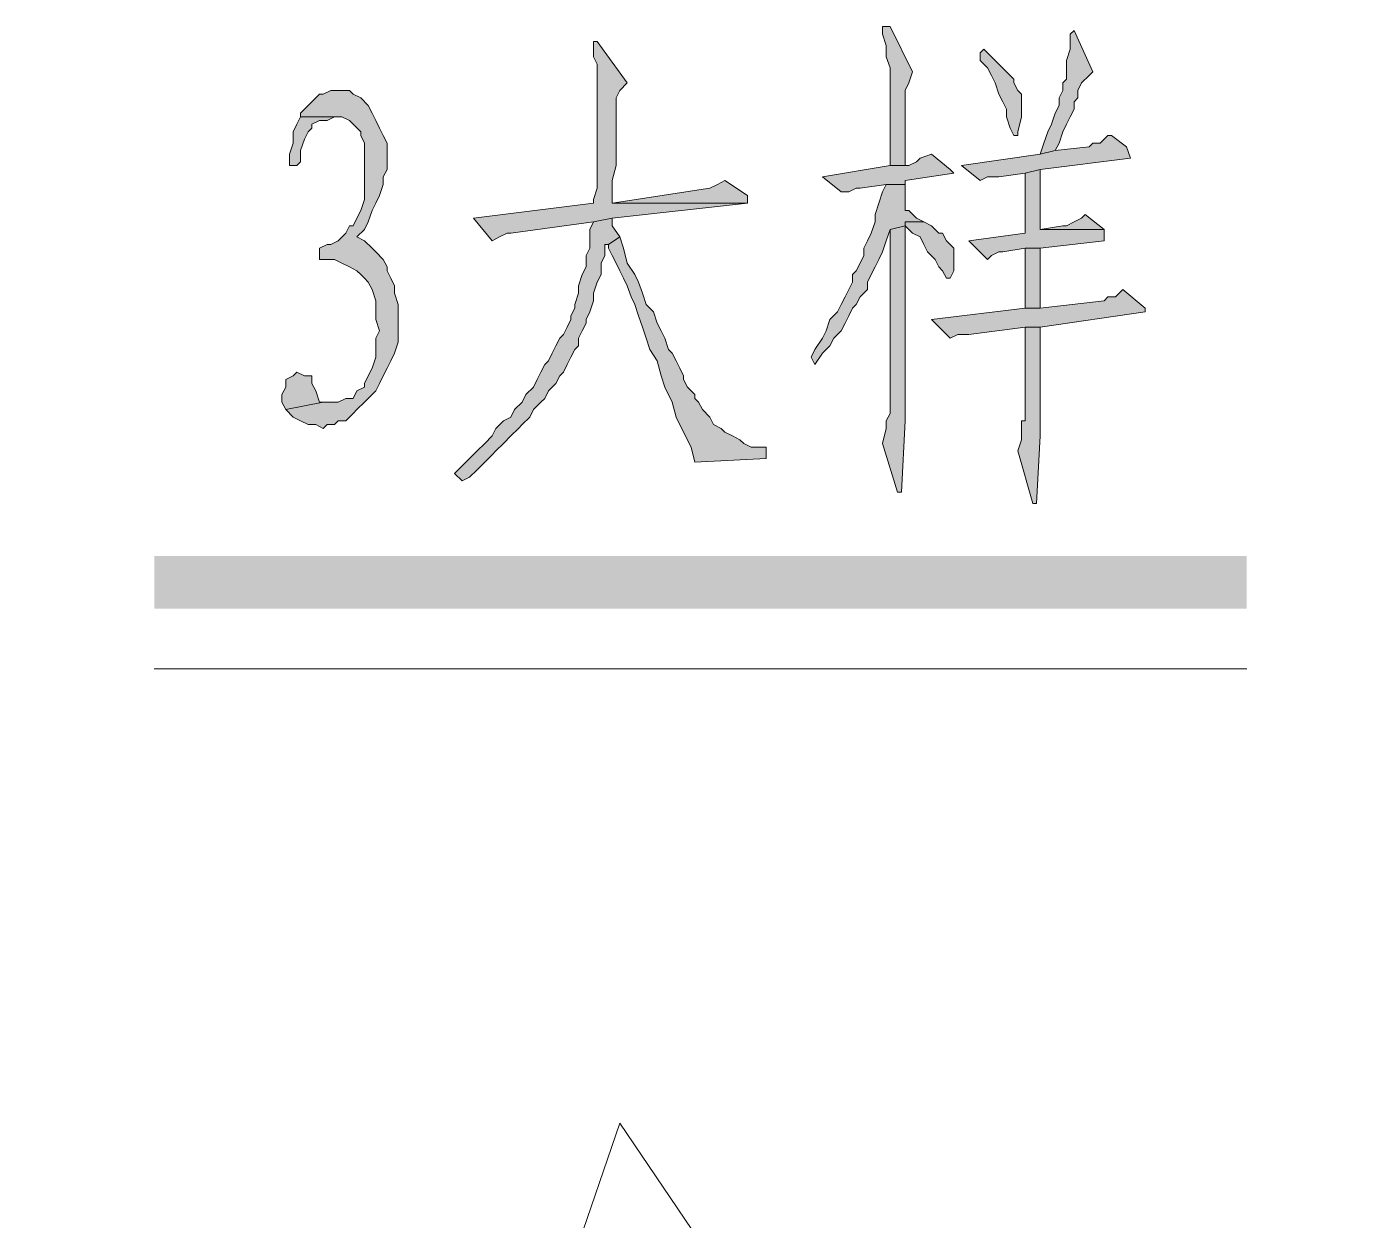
# Model space of a CAD drawing. Header units: inches. Extents: x 20 to 409, y 5 to 283.
# Drawn here: x 287.28 to 302.31, y 129.98 to 143.44 of the extents above; entities that cross this region are included whole.
import ezdxf

# ---------------------------------------------------------------- set-up
doc = ezdxf.new("R2010")
doc.units = ezdxf.units.IN
doc.header["$MEASUREMENT"] = 0
doc.layers.add('C00-00-00', color=7, linetype='Continuous')

msp = doc.modelspace()

# ---------------------------------------------------------------- hatches: boundary and pattern name
at = {"layer": 'C00-00-00'}
h = msp.add_hatch(color=0, dxfattribs=at)
h.dxf.hatch_style = 2
h.paths.add_polyline_path([(297.02, 143.443), (296.935, 143.443), (296.935, 143.358), (296.977, 143.231), (296.977, 143.104), (297.02, 142.977), (297.02, 141.877), (297.189, 141.877), (297.189, 142.3), (297.189, 142.342), (297.189, 142.723), (297.231, 142.808), (297.274, 142.935)])
h = msp.add_hatch(color=0, dxfattribs=at)
h.dxf.hatch_style = 2
h.paths.add_polyline_path([(299.094, 143.401), (299.052, 143.358), (299.052, 143.189), (299.009, 143.062), (299.009, 142.85), (298.967, 142.808), (298.967, 142.723), (298.925, 142.639), (298.925, 142.554), (298.882, 142.469), (298.84, 142.342), (298.798, 142.258), (298.755, 142.131), (298.713, 142.004), (298.882, 142.046), (298.925, 142.131), (298.967, 142.258), (299.009, 142.342), (299.052, 142.427), (299.094, 142.512), (299.094, 142.596), (299.136, 142.639), (299.136, 142.723), (299.179, 142.808), (299.263, 142.893), (299.306, 142.935)])
h = msp.add_hatch(color=0, dxfattribs=at)
h.dxf.hatch_style = 2
h.paths.add_polyline_path([(293.718, 143.274), (293.675, 143.274), (293.675, 143.189), (293.675, 143.104), (293.718, 143.02), (293.718, 141.623), (293.675, 141.496), (293.675, 141.453), (292.321, 141.284), (292.532, 141.03), (292.617, 141.072), (292.702, 141.115), (292.744, 141.115), (293.675, 141.242), (293.887, 141.284), (295.411, 141.453), (293.887, 141.453), (293.887, 141.496), (293.887, 141.707), (293.929, 141.877), (293.929, 142.639), (293.972, 142.723), (294.056, 142.808)])
h = msp.add_hatch(color=0, dxfattribs=at)
h.dxf.hatch_style = 2
h.paths.add_polyline_path([(298.078, 143.189), (298.036, 143.147), (298.036, 143.062), (298.12, 142.977), (298.163, 142.893), (298.205, 142.808), (298.247, 142.681), (298.29, 142.596), (298.332, 142.512), (298.332, 142.427), (298.374, 142.3), (298.417, 142.215), (298.459, 142.215), (298.459, 142.258), (298.501, 142.427), (298.501, 142.681), (298.459, 142.723), (298.417, 142.808), (298.417, 142.85), (298.374, 142.893), (298.332, 142.935), (298.247, 143.02), (298.163, 143.104)])
h = msp.add_hatch(color=0, dxfattribs=at)
h.dxf.hatch_style = 2
h.paths.add_polyline_path([(290.797, 142.723), (290.712, 142.723), (290.627, 142.681), (290.585, 142.681), (290.5, 142.596), (290.458, 142.554), (290.373, 142.469), (290.373, 142.427), (290.754, 142.427), (290.839, 142.427), (290.924, 142.385), (290.966, 142.342), (291.051, 142.258), (291.051, 142.215), (291.093, 142.131), (291.093, 141.496), (291.051, 141.369), (291.008, 141.284), (290.966, 141.199), (290.924, 141.199), (290.881, 141.115), (290.797, 141.03), (290.712, 140.988), (290.67, 140.988), (290.585, 140.945), (290.585, 140.818), (290.67, 140.818), (290.754, 140.818), (290.839, 140.776), (290.924, 140.734), (291.008, 140.691), (291.051, 140.649), (291.093, 140.607), (291.135, 140.564), (291.178, 140.48), (291.22, 140.353), (291.22, 140.141), (291.262, 140.014), (291.22, 139.929), (291.22, 139.718), (291.178, 139.591), (291.135, 139.506), (291.093, 139.421), (291.093, 139.379), (291.008, 139.337), (290.966, 139.252), (290.881, 139.252), (290.797, 139.21), (290.627, 139.21), (290.204, 139.125), (290.289, 139.04), (290.373, 138.998), (290.458, 138.956), (290.543, 138.956), (290.627, 138.913), (290.67, 138.956), (290.754, 138.956), (290.797, 138.998), (290.881, 138.998), (290.966, 139.083), (291.008, 139.125), (291.093, 139.21), (291.178, 139.294), (291.22, 139.337), (291.262, 139.421), (291.305, 139.506), (291.347, 139.591), (291.389, 139.675), (291.432, 139.76), (291.474, 139.887), (291.474, 140.31), (291.432, 140.437), (291.432, 140.522), (291.389, 140.607), (291.347, 140.691), (291.347, 140.734), (291.305, 140.818), (291.22, 140.903), (291.178, 140.945), (291.093, 141.03), (291.008, 141.072), (291.093, 141.157), (291.135, 141.242), (291.178, 141.369), (291.22, 141.453), (291.262, 141.538), (291.305, 141.665), (291.305, 141.75), (291.347, 141.834), (291.347, 142.131), (291.305, 142.215), (291.262, 142.3), (291.22, 142.385), (291.178, 142.469), (291.135, 142.554), (291.051, 142.639), (290.966, 142.681), (290.924, 142.723)])
h = msp.add_hatch(color=0, dxfattribs=at)
h.dxf.hatch_style = 2
h.paths.add_polyline_path([(290.373, 142.427), (290.331, 142.342), (290.289, 142.258), (290.289, 142.131), (290.246, 142.004), (290.246, 141.877), (290.331, 141.877), (290.373, 141.919), (290.373, 142.046), (290.416, 142.173), (290.458, 142.258), (290.5, 142.3), (290.5, 142.342), (290.585, 142.385), (290.67, 142.385), (290.754, 142.427)])
h = msp.add_hatch(color=0, dxfattribs=at)
h.dxf.hatch_style = 2
h.paths.add_polyline_path([(299.517, 142.215), (299.475, 142.215), (299.39, 142.131), (299.306, 142.131), (299.263, 142.088), (298.882, 142.046), (298.713, 142.004), (297.824, 141.877), (298.036, 141.707), (298.12, 141.75), (298.247, 141.75), (298.544, 141.792), (298.713, 141.834), (299.729, 141.961), (299.687, 142.088)])
h = msp.add_hatch(color=0, dxfattribs=at)
h.dxf.hatch_style = 2
h.paths.add_polyline_path([(297.485, 142.004), (297.358, 141.961), (297.316, 141.919), (297.231, 141.877), (297.02, 141.877), (296.258, 141.75), (296.469, 141.58), (296.554, 141.58), (296.639, 141.623), (296.681, 141.623), (296.977, 141.665), (297.189, 141.665), (297.189, 141.707), (297.739, 141.792), (297.697, 141.834)])
h = msp.add_hatch(color=0, dxfattribs=at)
h.dxf.hatch_style = 2
h.paths.add_polyline_path([(298.713, 141.834), (298.544, 141.792), (298.544, 141.115), (297.909, 141.03), (298.12, 140.818), (298.163, 140.861), (298.247, 140.903), (298.29, 140.903), (298.544, 140.945), (298.713, 140.945), (299.433, 141.03), (299.433, 141.157), (298.713, 141.157)])
h = msp.add_hatch(color=0, dxfattribs=at)
h.dxf.hatch_style = 2
h.paths.add_polyline_path([(295.157, 141.707), (295.072, 141.665), (294.988, 141.623), (293.887, 141.453), (295.411, 141.453), (295.411, 141.538)])
h = msp.add_hatch(color=0, dxfattribs=at)
h.dxf.hatch_style = 2
h.paths.add_polyline_path([(297.189, 141.665), (296.977, 141.665), (296.935, 141.58), (296.893, 141.453), (296.85, 141.326), (296.85, 141.242), (296.808, 141.115), (296.766, 141.03), (296.723, 140.945), (296.723, 140.861), (296.681, 140.776), (296.639, 140.691), (296.596, 140.649), (296.596, 140.564), (296.554, 140.48), (296.512, 140.395), (296.469, 140.31), (296.427, 140.226), (296.342, 140.141), (296.3, 140.014), (296.258, 139.929), (296.173, 139.802), (296.131, 139.718), (296.173, 139.633), (296.258, 139.76), (296.342, 139.845), (296.385, 139.929), (296.469, 140.014), (296.512, 140.099), (296.554, 140.183), (296.596, 140.268), (296.639, 140.31), (296.681, 140.395), (296.723, 140.437), (296.766, 140.48), (296.766, 140.564), (296.808, 140.649), (296.85, 140.734), (296.893, 140.818), (296.935, 140.903), (296.977, 141.03), (297.02, 141.157), (297.189, 141.199), (297.189, 141.242), (297.401, 141.242), (297.316, 141.284), (297.231, 141.369), (297.189, 141.369), (297.189, 141.453)])
h = msp.add_hatch(color=0, dxfattribs=at)
h.dxf.hatch_style = 2
h.paths.add_polyline_path([(293.887, 141.284), (293.675, 141.242), (293.633, 141.157), (293.633, 140.945), (293.591, 140.861), (293.591, 140.734), (293.548, 140.649), (293.506, 140.522), (293.506, 140.437), (293.464, 140.31), (293.464, 140.268), (293.421, 140.183), (293.421, 140.141), (293.379, 140.056), (293.337, 139.972), (293.294, 139.929), (293.252, 139.845), (293.21, 139.76), (293.167, 139.675), (293.125, 139.633), (293.083, 139.548), (293.04, 139.464), (292.998, 139.379), (292.913, 139.294), (292.871, 139.21), (292.786, 139.125), (292.744, 139.04), (292.659, 138.998), (292.575, 138.913), (292.532, 138.829), (292.448, 138.744), (292.363, 138.659), (292.278, 138.575), (292.194, 138.49), (292.109, 138.405), (292.194, 138.321), (292.278, 138.363), (292.363, 138.448), (292.448, 138.532), (292.532, 138.617), (292.575, 138.659), (292.659, 138.744), (292.744, 138.829), (292.829, 138.913), (292.871, 138.956), (292.956, 139.04), (292.998, 139.125), (293.083, 139.21), (293.125, 139.252), (293.167, 139.337), (293.252, 139.421), (293.294, 139.506), (293.337, 139.548), (293.379, 139.633), (293.421, 139.718), (293.464, 139.802), (293.506, 139.845), (293.506, 139.929), (293.548, 140.014), (293.591, 140.099), (293.591, 140.141), (293.633, 140.226), (293.675, 140.353), (293.675, 140.437), (293.718, 140.564), (293.76, 140.649), (293.76, 140.776), (293.802, 140.861), (293.802, 140.988), (293.845, 140.988), (293.972, 141.072), (293.887, 141.199)])
h = msp.add_hatch(color=0, dxfattribs=at)
h.dxf.hatch_style = 2
h.paths.add_polyline_path([(299.221, 141.326), (299.179, 141.284), (299.094, 141.242), (299.009, 141.199), (298.967, 141.199), (298.713, 141.157), (299.433, 141.157)])
h = msp.add_hatch(color=0, dxfattribs=at)
h.dxf.hatch_style = 2
h.paths.add_polyline_path([(297.189, 141.199), (297.02, 141.157), (297.02, 139.083), (296.977, 138.998), (296.977, 138.913), (296.935, 138.744), (297.104, 138.194), (297.147, 138.194), (297.189, 138.998)])
h = msp.add_hatch(color=0, dxfattribs=at)
h.dxf.hatch_style = 2
h.paths.add_polyline_path([(297.401, 141.242), (297.189, 141.242), (297.189, 141.199), (297.274, 141.115), (297.358, 141.072), (297.401, 140.988), (297.443, 140.903), (297.528, 140.818), (297.57, 140.734), (297.612, 140.691), (297.655, 140.607), (297.697, 140.607), (297.739, 140.691), (297.739, 140.945), (297.697, 140.988), (297.655, 141.03), (297.612, 141.115), (297.57, 141.115), (297.528, 141.157), (297.485, 141.199)])
h = msp.add_hatch(color=0, dxfattribs=at)
h.dxf.hatch_style = 2
h.paths.add_polyline_path([(293.972, 141.072), (293.845, 140.988), (293.845, 140.945), (293.887, 140.861), (293.929, 140.776), (293.972, 140.691), (294.014, 140.607), (294.056, 140.522), (294.099, 140.395), (294.141, 140.31), (294.183, 140.183), (294.226, 140.056), (294.268, 139.929), (294.31, 139.802), (294.395, 139.675), (294.437, 139.506), (294.48, 139.379), (294.564, 139.21), (294.607, 139.04), (294.691, 138.871), (294.776, 138.702), (294.818, 138.532), (295.623, 138.575), (295.623, 138.702), (295.538, 138.702), (295.453, 138.702), (295.369, 138.744), (295.326, 138.786), (295.242, 138.829), (295.157, 138.871), (295.115, 138.913), (295.03, 138.956), (294.988, 139.04), (294.903, 139.125), (294.861, 139.21), (294.818, 139.252), (294.818, 139.294), (294.776, 139.337), (294.734, 139.379), (294.691, 139.464), (294.691, 139.506), (294.649, 139.591), (294.607, 139.675), (294.564, 139.76), (294.522, 139.802), (294.48, 139.929), (294.437, 140.014), (294.395, 140.099), (294.353, 140.226), (294.268, 140.31), (294.226, 140.437), (294.183, 140.564), (294.141, 140.649), (294.056, 140.776), (294.014, 140.945)])
h = msp.add_hatch(color=0, dxfattribs=at)
h.dxf.hatch_style = 2
h.paths.add_polyline_path([(298.713, 140.945), (298.544, 140.945), (298.544, 140.903), (298.544, 140.268), (298.713, 140.268)])
h = msp.add_hatch(color=0, dxfattribs=at)
h.dxf.hatch_style = 2
h.paths.add_polyline_path([(299.644, 140.48), (299.56, 140.395), (299.475, 140.395), (299.433, 140.353), (298.713, 140.268), (298.544, 140.268), (297.485, 140.141), (297.697, 139.929), (297.782, 139.972), (297.909, 139.972), (298.544, 140.056), (298.713, 140.056), (299.898, 140.226), (299.898, 140.268)])
h = msp.add_hatch(color=0, dxfattribs=at)
h.dxf.hatch_style = 2
h.paths.add_polyline_path([(298.713, 140.056), (298.544, 140.056), (298.544, 140.014), (298.544, 138.998), (298.501, 138.998), (298.501, 138.786), (298.459, 138.659), (298.628, 138.067), (298.671, 138.067), (298.713, 138.829)])
h = msp.add_hatch(color=0, dxfattribs=at)
h.dxf.hatch_style = 2
h.paths.add_polyline_path([(290.331, 139.548), (290.289, 139.506), (290.204, 139.464), (290.204, 139.379), (290.162, 139.294), (290.162, 139.21), (290.204, 139.125), (290.627, 139.21), (290.585, 139.21), (290.543, 139.337), (290.5, 139.421), (290.5, 139.506), (290.416, 139.506)])
h = msp.add_hatch(color=0, dxfattribs=at)
h.dxf.hatch_style = 2
h.paths.add_polyline_path([(288.722, 137.474), (288.722, 136.881), (301.041, 137.474)])
h = msp.add_hatch(color=0, dxfattribs=at)
h.dxf.hatch_style = 2
h.paths.add_polyline_path([(288.722, 136.881), (301.041, 137.474), (301.041, 136.881)])

# ---------------------------------------------------------------- linework, layer by layer
at = {"layer": 'C00-00-00', "color": 0, "lineweight": 0}
for points in [[(297.02, 143.443), (296.935, 143.443), (296.935, 143.358), (296.977, 143.231), (296.977, 143.104), (297.02, 142.977), (297.02, 141.877), (297.189, 141.877), (297.189, 142.3), (297.189, 142.342), (297.189, 142.723), (297.231, 142.808), (297.274, 142.935)], [(299.094, 143.401), (299.052, 143.358), (299.052, 143.189), (299.009, 143.062), (299.009, 142.85), (298.967, 142.808), (298.967, 142.723), (298.925, 142.639), (298.925, 142.554), (298.882, 142.469), (298.84, 142.342), (298.798, 142.258), (298.755, 142.131), (298.713, 142.004), (298.882, 142.046), (298.925, 142.131), (298.967, 142.258), (299.009, 142.342), (299.052, 142.427), (299.094, 142.512), (299.094, 142.596), (299.136, 142.639), (299.136, 142.723), (299.179, 142.808), (299.263, 142.893), (299.306, 142.935)], [(293.718, 143.274), (293.675, 143.274), (293.675, 143.189), (293.675, 143.104), (293.718, 143.02), (293.718, 141.623), (293.675, 141.496), (293.675, 141.453), (292.321, 141.284), (292.532, 141.03), (292.617, 141.072), (292.702, 141.115), (292.744, 141.115), (293.675, 141.242), (293.887, 141.284), (295.411, 141.453), (293.887, 141.453), (293.887, 141.496), (293.887, 141.707), (293.929, 141.877), (293.929, 142.639), (293.972, 142.723), (294.056, 142.808)], [(298.078, 143.189), (298.036, 143.147), (298.036, 143.062), (298.12, 142.977), (298.163, 142.893), (298.205, 142.808), (298.247, 142.681), (298.29, 142.596), (298.332, 142.512), (298.332, 142.427), (298.374, 142.3), (298.417, 142.215), (298.459, 142.215), (298.459, 142.258), (298.501, 142.427), (298.501, 142.681), (298.459, 142.723), (298.417, 142.808), (298.417, 142.85), (298.374, 142.893), (298.332, 142.935), (298.247, 143.02), (298.163, 143.104)], [(290.797, 142.723), (290.712, 142.723), (290.627, 142.681), (290.585, 142.681), (290.5, 142.596), (290.458, 142.554), (290.373, 142.469), (290.373, 142.427), (290.754, 142.427), (290.839, 142.427), (290.924, 142.385), (290.966, 142.342), (291.051, 142.258), (291.051, 142.215), (291.093, 142.131), (291.093, 141.496), (291.051, 141.369), (291.008, 141.284), (290.966, 141.199), (290.924, 141.199), (290.881, 141.115), (290.797, 141.03), (290.712, 140.988), (290.67, 140.988), (290.585, 140.945), (290.585, 140.818), (290.67, 140.818), (290.754, 140.818), (290.839, 140.776), (290.924, 140.734), (291.008, 140.691), (291.051, 140.649), (291.093, 140.607), (291.135, 140.564), (291.178, 140.48), (291.22, 140.353), (291.22, 140.141), (291.262, 140.014), (291.22, 139.929), (291.22, 139.718), (291.178, 139.591), (291.135, 139.506), (291.093, 139.421), (291.093, 139.379), (291.008, 139.337), (290.966, 139.252), (290.881, 139.252), (290.797, 139.21), (290.627, 139.21), (290.204, 139.125), (290.289, 139.04), (290.373, 138.998), (290.458, 138.956), (290.543, 138.956), (290.627, 138.913), (290.67, 138.956), (290.754, 138.956), (290.797, 138.998), (290.881, 138.998), (290.966, 139.083), (291.008, 139.125), (291.093, 139.21), (291.178, 139.294), (291.22, 139.337), (291.262, 139.421), (291.305, 139.506), (291.347, 139.591), (291.389, 139.675), (291.432, 139.76), (291.474, 139.887), (291.474, 140.31), (291.432, 140.437), (291.432, 140.522), (291.389, 140.607), (291.347, 140.691), (291.347, 140.734), (291.305, 140.818), (291.22, 140.903), (291.178, 140.945), (291.093, 141.03), (291.008, 141.072), (291.093, 141.157), (291.135, 141.242), (291.178, 141.369), (291.22, 141.453), (291.262, 141.538), (291.305, 141.665), (291.305, 141.75), (291.347, 141.834), (291.347, 142.131), (291.305, 142.215), (291.262, 142.3), (291.22, 142.385), (291.178, 142.469), (291.135, 142.554), (291.051, 142.639), (290.966, 142.681), (290.924, 142.723)], [(290.373, 142.427), (290.331, 142.342), (290.289, 142.258), (290.289, 142.131), (290.246, 142.004), (290.246, 141.877), (290.331, 141.877), (290.373, 141.919), (290.373, 142.046), (290.416, 142.173), (290.458, 142.258), (290.5, 142.3), (290.5, 142.342), (290.585, 142.385), (290.67, 142.385), (290.754, 142.427)], [(299.517, 142.215), (299.475, 142.215), (299.39, 142.131), (299.306, 142.131), (299.263, 142.088), (298.882, 142.046), (298.713, 142.004), (297.824, 141.877), (298.036, 141.707), (298.12, 141.75), (298.247, 141.75), (298.544, 141.792), (298.713, 141.834), (299.729, 141.961), (299.687, 142.088)], [(297.485, 142.004), (297.358, 141.961), (297.316, 141.919), (297.231, 141.877), (297.02, 141.877), (296.258, 141.75), (296.469, 141.58), (296.554, 141.58), (296.639, 141.623), (296.681, 141.623), (296.977, 141.665), (297.189, 141.665), (297.189, 141.707), (297.739, 141.792), (297.697, 141.834)], [(298.713, 141.834), (298.544, 141.792), (298.544, 141.115), (297.909, 141.03), (298.12, 140.818), (298.163, 140.861), (298.247, 140.903), (298.29, 140.903), (298.544, 140.945), (298.713, 140.945), (299.433, 141.03), (299.433, 141.157), (298.713, 141.157)], [(295.157, 141.707), (295.072, 141.665), (294.988, 141.623), (293.887, 141.453), (295.411, 141.453), (295.411, 141.538)], [(297.189, 141.665), (296.977, 141.665), (296.935, 141.58), (296.893, 141.453), (296.85, 141.326), (296.85, 141.242), (296.808, 141.115), (296.766, 141.03), (296.723, 140.945), (296.723, 140.861), (296.681, 140.776), (296.639, 140.691), (296.596, 140.649), (296.596, 140.564), (296.554, 140.48), (296.512, 140.395), (296.469, 140.31), (296.427, 140.226), (296.342, 140.141), (296.3, 140.014), (296.258, 139.929), (296.173, 139.802), (296.131, 139.718), (296.173, 139.633), (296.258, 139.76), (296.342, 139.845), (296.385, 139.929), (296.469, 140.014), (296.512, 140.099), (296.554, 140.183), (296.596, 140.268), (296.639, 140.31), (296.681, 140.395), (296.723, 140.437), (296.766, 140.48), (296.766, 140.564), (296.808, 140.649), (296.85, 140.734), (296.893, 140.818), (296.935, 140.903), (296.977, 141.03), (297.02, 141.157), (297.189, 141.199), (297.189, 141.242), (297.401, 141.242), (297.316, 141.284), (297.231, 141.369), (297.189, 141.369), (297.189, 141.453)], [(293.887, 141.284), (293.675, 141.242), (293.633, 141.157), (293.633, 140.945), (293.591, 140.861), (293.591, 140.734), (293.548, 140.649), (293.506, 140.522), (293.506, 140.437), (293.464, 140.31), (293.464, 140.268), (293.421, 140.183), (293.421, 140.141), (293.379, 140.056), (293.337, 139.972), (293.294, 139.929), (293.252, 139.845), (293.21, 139.76), (293.167, 139.675), (293.125, 139.633), (293.083, 139.548), (293.04, 139.464), (292.998, 139.379), (292.913, 139.294), (292.871, 139.21), (292.786, 139.125), (292.744, 139.04), (292.659, 138.998), (292.575, 138.913), (292.532, 138.829), (292.448, 138.744), (292.363, 138.659), (292.278, 138.575), (292.194, 138.49), (292.109, 138.405), (292.194, 138.321), (292.278, 138.363), (292.363, 138.448), (292.448, 138.532), (292.532, 138.617), (292.575, 138.659), (292.659, 138.744), (292.744, 138.829), (292.829, 138.913), (292.871, 138.956), (292.956, 139.04), (292.998, 139.125), (293.083, 139.21), (293.125, 139.252), (293.167, 139.337), (293.252, 139.421), (293.294, 139.506), (293.337, 139.548), (293.379, 139.633), (293.421, 139.718), (293.464, 139.802), (293.506, 139.845), (293.506, 139.929), (293.548, 140.014), (293.591, 140.099), (293.591, 140.141), (293.633, 140.226), (293.675, 140.353), (293.675, 140.437), (293.718, 140.564), (293.76, 140.649), (293.76, 140.776), (293.802, 140.861), (293.802, 140.988), (293.845, 140.988), (293.972, 141.072), (293.887, 141.199)], [(299.221, 141.326), (299.179, 141.284), (299.094, 141.242), (299.009, 141.199), (298.967, 141.199), (298.713, 141.157), (299.433, 141.157)], [(297.189, 141.199), (297.02, 141.157), (297.02, 139.083), (296.977, 138.998), (296.977, 138.913), (296.935, 138.744), (297.104, 138.194), (297.147, 138.194), (297.189, 138.998)], [(297.401, 141.242), (297.189, 141.242), (297.189, 141.199), (297.274, 141.115), (297.358, 141.072), (297.401, 140.988), (297.443, 140.903), (297.528, 140.818), (297.57, 140.734), (297.612, 140.691), (297.655, 140.607), (297.697, 140.607), (297.739, 140.691), (297.739, 140.945), (297.697, 140.988), (297.655, 141.03), (297.612, 141.115), (297.57, 141.115), (297.528, 141.157), (297.485, 141.199)], [(293.972, 141.072), (293.845, 140.988), (293.845, 140.945), (293.887, 140.861), (293.929, 140.776), (293.972, 140.691), (294.014, 140.607), (294.056, 140.522), (294.099, 140.395), (294.141, 140.31), (294.183, 140.183), (294.226, 140.056), (294.268, 139.929), (294.31, 139.802), (294.395, 139.675), (294.437, 139.506), (294.48, 139.379), (294.564, 139.21), (294.607, 139.04), (294.691, 138.871), (294.776, 138.702), (294.818, 138.532), (295.623, 138.575), (295.623, 138.702), (295.538, 138.702), (295.453, 138.702), (295.369, 138.744), (295.326, 138.786), (295.242, 138.829), (295.157, 138.871), (295.115, 138.913), (295.03, 138.956), (294.988, 139.04), (294.903, 139.125), (294.861, 139.21), (294.818, 139.252), (294.818, 139.294), (294.776, 139.337), (294.734, 139.379), (294.691, 139.464), (294.691, 139.506), (294.649, 139.591), (294.607, 139.675), (294.564, 139.76), (294.522, 139.802), (294.48, 139.929), (294.437, 140.014), (294.395, 140.099), (294.353, 140.226), (294.268, 140.31), (294.226, 140.437), (294.183, 140.564), (294.141, 140.649), (294.056, 140.776), (294.014, 140.945)], [(298.713, 140.945), (298.544, 140.945), (298.544, 140.903), (298.544, 140.268), (298.713, 140.268)], [(299.644, 140.48), (299.56, 140.395), (299.475, 140.395), (299.433, 140.353), (298.713, 140.268), (298.544, 140.268), (297.485, 140.141), (297.697, 139.929), (297.782, 139.972), (297.909, 139.972), (298.544, 140.056), (298.713, 140.056), (299.898, 140.226), (299.898, 140.268)], [(298.713, 140.056), (298.544, 140.056), (298.544, 140.014), (298.544, 138.998), (298.501, 138.998), (298.501, 138.786), (298.459, 138.659), (298.628, 138.067), (298.671, 138.067), (298.713, 138.829)], [(290.331, 139.548), (290.289, 139.506), (290.204, 139.464), (290.204, 139.379), (290.162, 139.294), (290.162, 139.21), (290.204, 139.125), (290.627, 139.21), (290.585, 139.21), (290.543, 139.337), (290.5, 139.421), (290.5, 139.506), (290.416, 139.506)]]:
    msp.add_lwpolyline(points, close=True, dxfattribs=at)
for points in [[(288.722, 136.204), (301.041, 136.204)], [(302.311, 129.6), (296.469, 129.6), (296.004, 128.076), (293.972, 131.082), (293.464, 129.6), (287.283, 129.6)]]:
    msp.add_lwpolyline(points, dxfattribs=at)

doc.saveas('drawing.dxf')
